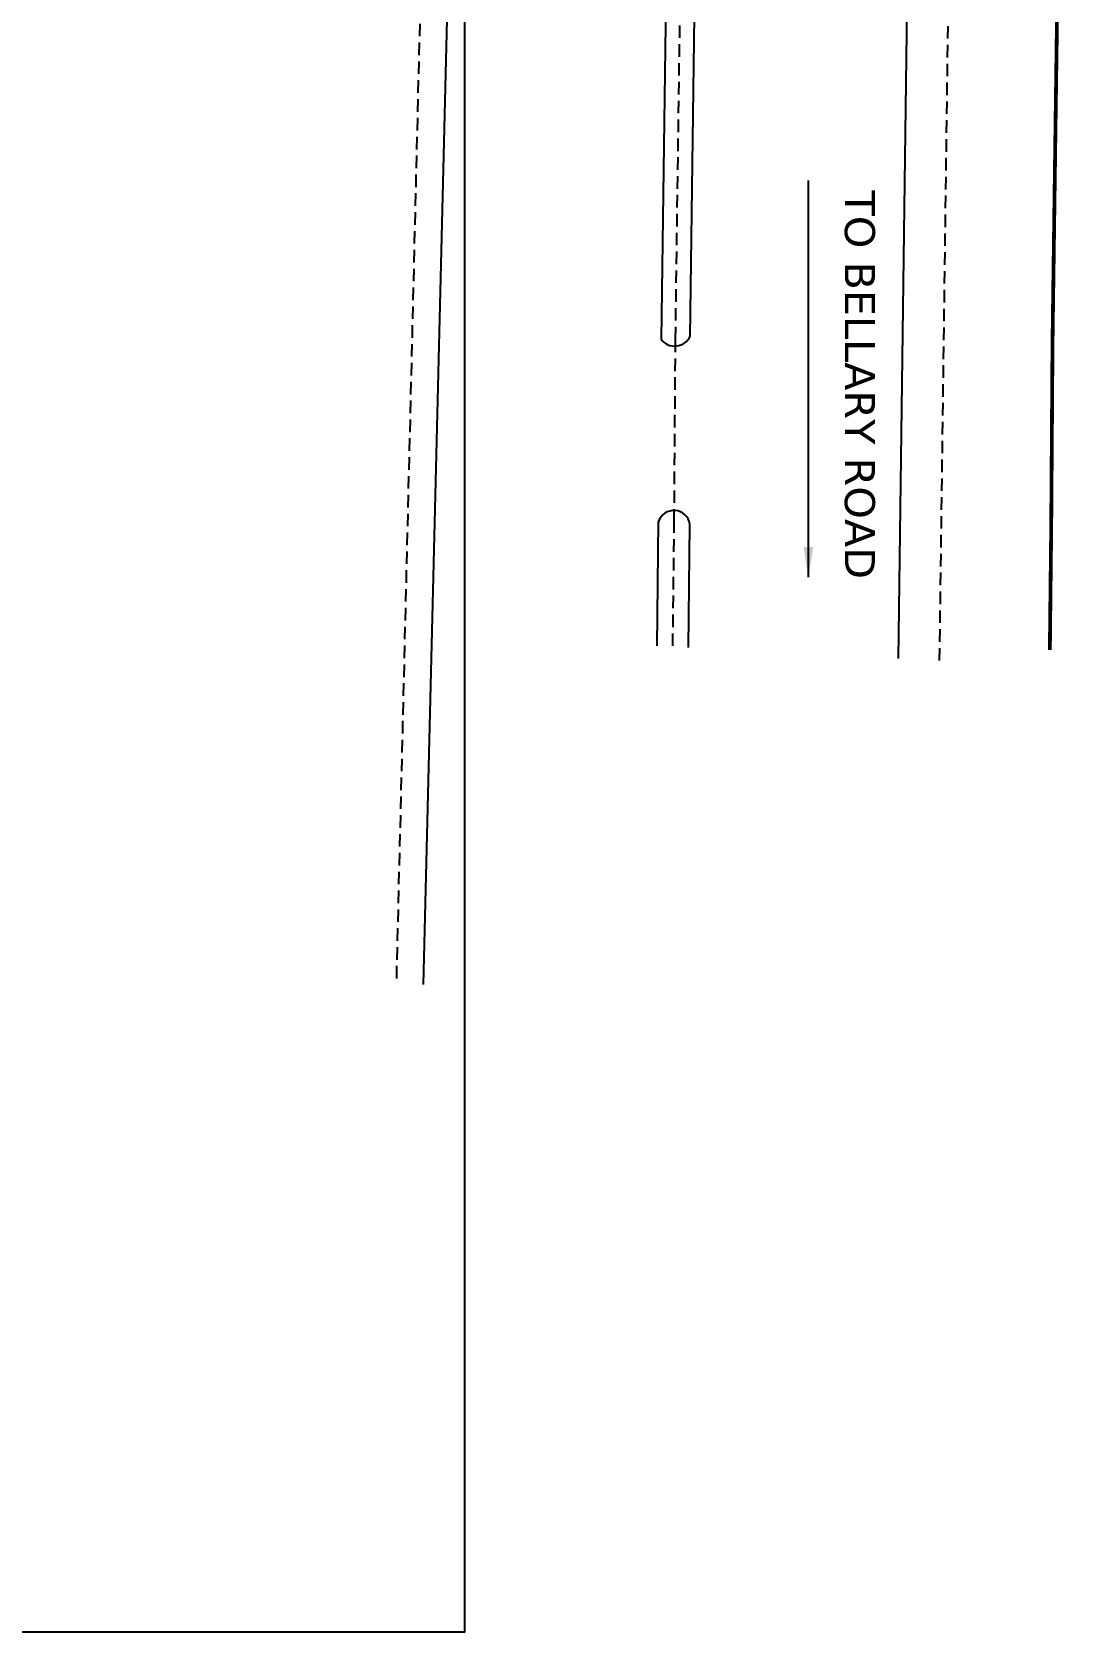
# Model space of a CAD drawing. Header units: millimetres. Extents: x 7964926 to 16080295, y -6277184 to -2986664.
# Drawn here: x 8259489 to 8301064, y -3181604 to -3117945 of the extents above; entities that cross this region are included whole.
import ezdxf

# ---------------------------------------------------------------- set-up
doc = ezdxf.new("R2010")
doc.units = ezdxf.units.MM
doc.header["$LTSCALE"] = 2000
doc.header["$MEASUREMENT"] = 0
doc.linetypes.add('HIDDEN', pattern=[0.375, 0.25, -0.125])
for name, color, linetype in [('a-ac ledge', 8, 'Continuous'), ('a-dim b', 8, 'Continuous'), ('a-text m', 8, 'Continuous'), ('CDP-rOAD', 201, 'Continuous'), ('DRAIN', 5, 'Continuous'), ('ROAD', 1, 'Continuous')]:
    doc.layers.add(name, color=color, linetype=linetype)
doc.styles.add('a-con txt m', font='verdana.ttf', dxfattribs={"height": 300})
doc.styles.add('romans', font='romans.shx', dxfattribs={"width": 0.75})
doc.dimstyles.new('a-500 dim b', dxfattribs={"dimscale": 2000, "dimtxt": 1.2, "dimasz": 0.6, "dimexe": 0.4, "dimexo": 0.1, "dimgap": 0.5, "dimtad": 1, "dimdec": 1, "dimlfac": 0.001, "dimzin": 0, "dimdsep": 46, "dimtxsty": 'romans', "dimblk": 'ARCHTICK', "dimcen": 0.09, "dimclrd": 8, "dimclre": 8, "dimclrt": 2, "dimadec": 0, "dimazin": 0, "dimtfac": 1, "dimtdec": 1, "dimtofl": 0, "dimtmove": 2, "dimatfit": 3, "dimfxl": 1, "dimtolj": 1, "dimtzin": 0, "dimlwd": -1, "dimlwe": -1, "dimarcsym": 0})

# ---------------------------------------------------------------- blocks, each defined once
blk = doc.blocks.new('_ArchTick')
at = {"color": 0, "linetype": 'ByBlock', "const_width": 0.15}
blk.add_lwpolyline([(-0.5, -0.5), (0.5, 0.5)], dxfattribs=at)

msp = doc.modelspace()

# ---------------------------------------------------------------- linework, layer by layer
at = {"layer": 'a-ac ledge', "color": 7}
msp.add_lwpolyline([(8276714.5, -3055282.1), (7964925.5, -3055282.1), (7964925.5, -3181604.2), (8276714.5, -3181604.2)], close=True, dxfattribs=at)
at = {"layer": 'CDP-rOAD', "linetype": 'HIDDEN', "const_width": 150}
msp.add_lwpolyline([(8299983.8, -3142537.1), (8300038.7, -3137569.2), (8300089.8, -3130336.3), (8300872.3, -3073593.2), (8300988.9, -3064837.1), (8300929, -3054588.4)], dxfattribs=at)
at = {"layer": 'DRAIN', "linetype": 'HIDDEN'}
for points in [[(8276714.5, -3054436.2), (8276327.6, -3066907.9), (8276656, -3079846.6), (8276103.2, -3087446), (8275388.4, -3098121.8), (8273978.5, -3155840.6)], [(8295598.2, -3142955.2), (8295988.5, -3113612.7), (8296281.4, -3098388.4), (8296732.5, -3082430.6), (8297286.9, -3066842.2)]]:
    msp.add_lwpolyline(points, dxfattribs=at)
at = {"layer": 'ROAD'}
for points in [[(8277795.8, -3054286.2), (8277595.7, -3073809.3), (8277737.3, -3079696.6), (8277184.5, -3087296), (8276469.7, -3097971.8), (8275056.1, -3155840.6)], [(8293961.1, -3142869.1), (8294358.6, -3112980), (8294651.5, -3097755.7), (8295102.7, -3081798), (8295614.4, -3067407.9)], [(8285300, -3073378.5), (8284516.8, -3130172)], [(8285678.5, -3130049.1), (8286449.1, -3073201.7)], [(8284360.7, -3142364.3), (8284415.4, -3137426.4)], [(8285608.1, -3142429.9), (8285662.3, -3137523.6)]]:
    msp.add_lwpolyline(points, dxfattribs=at)
at = {"layer": 'ROAD', "color": 8, "linetype": 'HIDDEN'}
msp.add_lwpolyline([(8284984.7, -3142371.2), (8285039.3, -3137433.3), (8285090.6, -3130179.9), (8285873.7, -3073386.4), (8285988.3, -3064781.1), (8285929.2, -3054676.1)], dxfattribs=at)
at = {"layer": 'ROAD'}
for centre, radius, start, end in [((8285060.4, -3129758.6), 682.9, 217.253047, 334.822469), ((8285027.2, -3137624.9), 643.2, 9.056802, 162.02086)]:
    msp.add_arc(centre, radius, start, end, dxfattribs=at)

# ---------------------------------------------------------------- texts
at = {"layer": 'a-text m', "insert": (8293027.3, -3121223.6), "char_height": 1200, "attachment_point": 1, "rotation": 270, "style": 'a-con txt m'}
msp.add_mtext_dynamic_manual_height_columns('\\pxqc;TO BELLARY ROAD', width=21515.441, gutter_width=1, heights=[0], dxfattribs=at)

# ---------------------------------------------------------------- leaders
at = {"layer": 'a-dim b'}
msp.add_leader([(8290377.3, -3139637.6), (8290377.3, -3123859.2)], dimstyle='a-500 dim b', dxfattribs=at)

doc.saveas('drawing.dxf')
